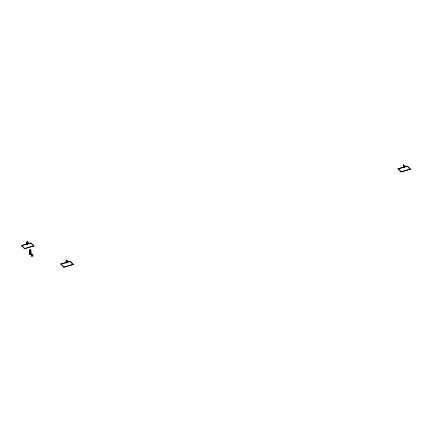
<?xml version="1.0" encoding="UTF-8"?>
<svg xmlns="http://www.w3.org/2000/svg" width="432" height="432" viewBox="0 0 432 432"><rect width="100%" height="100%" fill="white"/><g stroke="black" fill="none" stroke-linecap="round" stroke-linejoin="round"><path stroke-width="0.65" d="M30.272 250.619L29.689 250.781L29.9 254.453L30.483 254.291L30.364 253.287M30.17 253.719L30.613 253.573M30.186 253.994L30.521 253.762L30.132 249.653L30.413 254.221L30.861 254.097L30.137 253.211L30.186 253.994L30.154 253.481M32.13 255.231L32.173 255.971L31.66 256.203L32.891 255.852L32.848 255.118L31.99 254.27L31.93 255.031L32.54 255.69L31.876 255.447L32.4 255.371L32.357 254.632L31.871 255.674L32.054 254.966M31.99 254.27L31.844 255.182L32.292 255.101M32.303 255.253L31.871 255.42L32.065 255.177L32.103 255.901L32.481 255.49M32.173 255.971L31.844 255.161M31.86 255.398L32.195 255.166L31.547 255.398L31.66 256.203M27.086 242.681L27.659 242.989L27.086 242.681L27.227 241.52L28.08 242.374L28.15 243.594M26.887 244.485L26.784 242.649L27.74 242.293L27.022 241.58M26.784 242.649L28.08 242.374M21.6 245.457L30.866 242.838L33.923 245.878L24.673 248.74L21.6 245.457L24.673 248.74M21.616 245.7L30.883 243.081L33.939 246.121M24.656 248.497L33.923 245.878M29.992 250.814L30.564 251.122L30.71 253.687L30.186 253.773L30.856 254.011M30.564 251.122L30.094 250.781L30.245 253.352L30.494 253.249M30.143 253.238L30.586 253.087M30.159 253.503L30.613 253.39M30.181 253.908L30.634 253.795M30.386 253.967L30.17 253.697M29.9 254.453L31.201 254.173L30.991 250.501L30.132 249.653M31.871 255.587L32.324 255.474M32.53 255.479L31.855 255.377M66.393 261.182L66.965 261.484L66.393 261.182L66.533 260.021L67.387 260.869L67.495 262.705M404.617 166.838L404.546 165.613L403.483 164.819L404.195 167.513M66.193 262.985L66.091 261.149L66.668 260.987L66.739 262.208M403.315 167.114L403.245 165.893L403.828 165.726L403.99 167.573M403.245 165.893L404.546 165.613M60.907 263.957L70.173 261.338L73.229 264.379L63.979 267.235L60.907 263.957L63.979 267.235M398.061 168.696L407.327 166.082L410.384 169.123L401.134 171.979L398.061 168.696L401.134 171.979M60.917 264.195L70.184 261.576L73.246 264.622M398.077 168.939L407.344 166.32L410.4 169.36M63.963 266.998L73.229 264.379M401.738 171.563L410.384 169.123M403.753 165.866L404.12 166.228M66.328 260.08L67.046 260.793M66.091 261.149L66.263 263.056M29.932 249.712L30.645 250.425M29.689 250.781L29.97 254.524M31.892 254.297L32.297 255.398M32.152 254.691L32.503 255.042M30.348 253.325L31.201 254.173M32.033 255.004L32.891 255.852M30.494 253.687L30.861 254.097M32.195 255.425L32.546 255.776M403.688 164.765L403.861 167.497M403.315 165.958L403.385 167.184M67.079 261.403L67.154 262.629M66.533 260.021L66.674 262.143M27.778 242.903L27.848 244.129M27.227 241.52L27.4 244.253M26.854 242.719L26.957 244.555"/></g></svg>
